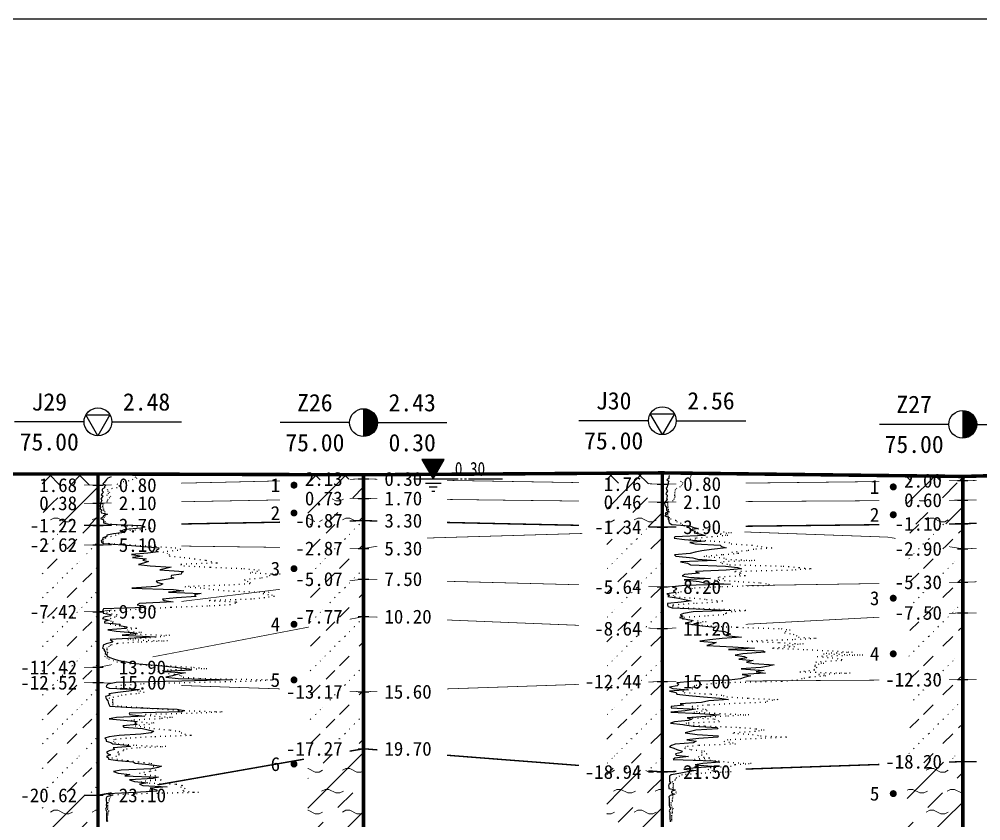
# Model space of a CAD drawing. Extents: x -37 to 3540, y -1485 to 297.
# Drawn here: x 659.1 to 797.5, y -130.3 to -15 of the extents above; entities that cross this region are included whole.
import ezdxf
from ezdxf.enums import TextEntityAlignment as Align

# ---------------------------------------------------------------- set-up
doc = ezdxf.new("R2010")
doc.units = 0
doc.linetypes.add('DOT', pattern=[6.35, 0, -6.35])
doc.layers.get('0').update_dxf_attribs({"linetype": 'CONTINUOUS'})
for name, color, linetype in [('CURVE', 200, 'CONTINUOUS'), ('FRAME', 7, 'CONTINUOUS'), ('HOLE', 41, 'CONTINUOUS'), ('SAMPLE', 1, 'CONTINUOUS'), ('STRATUM', 241, 'CONTINUOUS')]:
    doc.layers.add(name, color=color, linetype=linetype)
doc.layers.add('HATCH', color=7, linetype='CONTINUOUS', lineweight=13)
doc.styles.add('ST', font='')
doc.styles.get('ST').set_extended_font_data('SimSun')
pattern_1 = [(45, (761.2035, -297), (-2.12132, 2.12132), [10, 0]), (135, (761.2035, -297), (-2.12132, -2.12132), [10, 0])]
pattern_2 = [(45, (761.2035, -297), (-4.24264, 4.24264), [10, 0]), (45, (762.2645, -300.182), (-2.12132, 6.36396), [3, -3])]
pattern_3 = [(45, (761.2035, -297), (-4.24264, 4.24264), [10, 0]), (45, (762.2645, -300.182), (-2.12132, 6.36396), [3, -3]), (26.565, (762.2776, -297.2536), (5.999823, 5.999812), [0.567, -12.849]), (0, (761.7106, -297.2536), (0, 6), [0.567, -5.433]), (26.565, (759.6222, -297), (5.999823, 5.999812), [0.567, -12.849]), (0, (760.1293, -296.7464), (0, 6), [0.567, -5.433]), (153.435, (761.7106, -297.2536), (-5.999818, -5e-06), [1.134, -12.2826]), (26.565, (765.2776, -294.2536), (5.999823, 5.999812), [0.567, -12.849]), (0, (764.7106, -294.2536), (0, 6), [0.567, -5.433]), (26.565, (762.6222, -294), (5.999823, 5.999812), [0.567, -12.849]), (0, (763.1293, -293.7464), (0, 6), [0.567, -5.433]), (153.435, (764.7106, -294.2536), (-5.999818, -5e-06), [1.134, -12.2826])]
pattern_4 = [(45, (761.2035, -297), (-7e-07, 6.99998), [1.97196, -7.92754]), (45, (764.0163, -294.171), (-7e-07, 6.99998), [1.99367, -7.90583]), (45, (766.271, -291.918), (-7e-07, 6.99998), [1.8136, -8.08588]), (26.565, (761.2035, -293.5), (7, 7), [0.0965, -15.55598]), (36.8699, (761.9035, -292.8), (7, 7), [0.19775, -34.80225]), (315, (764.7035, -290.024), (6.99998, 1e-06), [0.03305, -9.86644]), (26.565, (764.7035, -297), (7, 7), [0.14475, -15.50773]), (26.565, (765.4035, -296.3), (7, 7), [0.10528, -15.5472]), (90, (765.7535, -295.95), (-7, -5e-07), [0.02877, -6.97123]), (26.565, (766.1035, -295.6), (7, 7), [0.091, -31.21394]), (36.8699, (766.8035, -294.9), (7, 7), [0.1107, -34.8893]), (45, (767.5035, -294.2), (-2e-07, 6.99998), [0.10911, -9.79038]), (315, (768.1176, -293.452), (6.99998, 1e-06), [0.03305, -9.86644]), (36.8699, (762.6035, -292.1), (7, 7), [0.10224, -34.89776]), (53.1301, (763.3035, -291.4), (14, 21), [0.13438, -34.86562]), (53.1301, (764.0035, -290.7), (14, 21), [0.12625, -34.87375])]

# ---------------------------------------------------------------- blocks, each defined once
blk = doc.blocks.new('H_cpt_hole')
for p, q in [((-1.73, 1), (1.73, 1)), ((0, -2), (-1.73, 1)), ((1.73, 1), (0, -2))]:
    blk.add_line(p, q)
blk.add_circle((0, 0), 2)
blk = doc.blocks.new('H_sam_hole')
blk.add_line((0, 2), (0, -2))
at = {"const_width": 2}
blk.add_lwpolyline([(0, -1, 0.414214), (1, 0, 0.414214), (0, 1, 1)], format="xyb", dxfattribs=at)
blk.add_circle((0, 0), 2)
blk = doc.blocks.new('SampleSoilUndisturbed')
at = {"const_width": 0.5}
blk.add_lwpolyline([(-0.25, 0, 1), (0.25, 0, 1)], format="xyb", close=True, dxfattribs=at)
blk = doc.blocks.new('Gwl')
blk.add_lwpolyline([(0, 0, 0, 3.22, 0), (0, 2.79, 3.22, 3.22, 0)], format="xyseb")
blk.add_lwpolyline([(0, 0), (1.61, 2.79), (-1.61, 2.79)], close=True)
for points in [[(-2.63, 0), (3.61, 0)], [(3.93, 0), (4.21, 0)], [(4.53, 0), (4.8, 0)], [(5.09, 0), (9.99, 0)], [(-1.09, -0.61), (1.16, -0.61)], [(-0.54, -1.14), (0.61, -1.14)], [(-0.19, -1.74), (0.26, -1.74)]]:
    blk.add_lwpolyline(points)
at = {"style": 'ST', "width": 0.8}
blk.add_attdef('*GWL', (3.14, 0.45), '', height=2, dxfattribs=at)

msp = doc.modelspace()

# ---------------------------------------------------------------- hatches: boundary and pattern name
at = {"layer": 'HATCH'}
h = msp.add_hatch(dxfattribs=at)
h.set_pattern_fill('STT', color=50, style=0)
h.set_pattern_definition(pattern_1)
h.paths.add_polyline_path([(708.67, -80.5), (700.67, -80.48), (700.67, -81.29), (708.67, -81.1)])
h.paths.add_polyline_path([(699.46, -82.59), (706.16, -82.59), (706.16, -79.66), (699.46, -79.66)], flags=9)
h = msp.add_hatch(dxfattribs=at)
h.set_pattern_fill('FZNT', color=32, style=0)
h.set_pattern_definition(pattern_2)
h.paths.add_polyline_path([(708.67, -81.1), (700.67, -81.29), (700.67, -84.05), (708.67, -83.9)])
h.paths.add_polyline_path([(699.46, -85.39), (706.16, -85.39), (706.16, -82.46), (699.46, -82.46)], flags=9)
h.paths.add_polyline_path([(699.46, -82.59), (706.16, -82.59), (706.16, -79.66), (699.46, -79.66)], flags=9)
h = msp.add_hatch(dxfattribs=at)
h.set_pattern_fill('STT', color=50, style=0)
h.set_pattern_definition(pattern_1)
h.paths.add_polyline_path([(794.88, -80.75), (786.88, -80.65), (786.88, -81.44), (794.88, -81.35)])
h.paths.add_polyline_path([(785.67, -82.83), (792.37, -82.83), (792.37, -79.9), (785.67, -79.9)], flags=9)
h = msp.add_hatch(dxfattribs=at)
h.set_pattern_fill('FZNT', color=32, style=0)
h.set_pattern_definition(pattern_2)
h.paths.add_polyline_path([(794.88, -81.35), (786.88, -81.44), (786.88, -84.2), (794.88, -84.15)])
h.paths.add_polyline_path([(785.67, -85.63), (792.37, -85.63), (792.37, -82.7), (785.67, -82.7)], flags=9)
h.paths.add_polyline_path([(785.67, -82.83), (792.37, -82.83), (792.37, -79.9), (785.67, -79.9)], flags=9)
h = msp.add_hatch(dxfattribs=at)
h.set_pattern_fill('STT', color=50, style=0)
h.set_pattern_definition(pattern_1)
h.paths.add_polyline_path([(670.46, -80.39), (662.46, -80.39), (662.46, -81.99), (670.46, -81.99)])
h.paths.add_polyline_path([(661.25, -83.48), (667.95, -83.48), (667.95, -80.55), (661.25, -80.55)], flags=9)
h = msp.add_hatch(dxfattribs=at)
h.set_pattern_fill('FZNT', color=32, style=0)
h.set_pattern_definition(pattern_2)
h.paths.add_polyline_path([(670.46, -81.99), (662.46, -81.99), (662.46, -84.59), (670.46, -84.59)])
h.paths.add_polyline_path([(661.25, -86.08), (667.95, -86.08), (667.95, -83.15), (661.25, -83.15)], flags=9)
h.paths.add_polyline_path([(661.25, -83.48), (667.95, -83.48), (667.95, -80.55), (661.25, -80.55)], flags=9)
h = msp.add_hatch(dxfattribs=at)
h.set_pattern_fill('STT', color=50, style=0)
h.set_pattern_definition(pattern_1)
h.paths.add_polyline_path([(751.66, -80.23), (743.66, -80.28), (743.66, -81.7), (751.66, -81.83)])
h.paths.add_polyline_path([(742.45, -83.32), (749.15, -83.32), (749.15, -80.39), (742.45, -80.39)], flags=9)
h = msp.add_hatch(dxfattribs=at)
h.set_pattern_fill('FZNT', color=32, style=0)
h.set_pattern_definition(pattern_2)
h.paths.add_polyline_path([(751.66, -81.83), (743.66, -81.7), (743.66, -84.33), (751.66, -84.43)])
h.paths.add_polyline_path([(742.45, -85.92), (749.15, -85.92), (749.15, -82.99), (742.45, -82.99)], flags=9)
h.paths.add_polyline_path([(742.45, -83.32), (749.15, -83.32), (749.15, -80.39), (742.45, -80.39)], flags=9)
h = msp.add_hatch(dxfattribs=at)
h.set_pattern_fill('YNFNT', color=251, style=0)
h.set_pattern_definition(pattern_3)
h.paths.add_polyline_path([(708.67, -83.9), (700.67, -84.05), (700.67, -87.25), (708.67, -87.1)])
h.paths.add_polyline_path([(698.03, -88.59), (706.16, -88.59), (706.16, -85.66), (698.03, -85.66)], flags=9)
h.paths.add_polyline_path([(699.46, -85.39), (706.16, -85.39), (706.16, -82.46), (699.46, -82.46)], flags=9)
h = msp.add_hatch(dxfattribs=at)
h.set_pattern_fill('YNFNT', color=251, style=0)
h.set_pattern_definition(pattern_3)
h.paths.add_polyline_path([(751.66, -84.43), (743.66, -84.33), (743.66, -87.86), (751.66, -88.03)])
h.paths.add_polyline_path([(741.02, -89.52), (749.15, -89.52), (749.15, -86.59), (741.02, -86.59)], flags=9)
h.paths.add_polyline_path([(742.45, -85.92), (749.15, -85.92), (749.15, -82.99), (742.45, -82.99)], flags=9)
h = msp.add_hatch(dxfattribs=at)
h.set_pattern_fill('YNFNT', color=251, style=0)
h.set_pattern_definition(pattern_3)
h.paths.add_polyline_path([(794.88, -84.15), (786.88, -84.2), (786.88, -87.64), (794.88, -87.55)])
h.paths.add_polyline_path([(784.24, -89.03), (792.37, -89.03), (792.37, -86.1), (784.24, -86.1)], flags=9)
h.paths.add_polyline_path([(785.67, -85.63), (792.37, -85.63), (792.37, -82.7), (785.67, -82.7)], flags=9)
h = msp.add_hatch(dxfattribs=at)
h.set_pattern_fill('YNFNT', color=251, style=0)
h.set_pattern_definition(pattern_3)
h.paths.add_polyline_path([(670.46, -84.59), (662.46, -84.59), (662.46, -87.79), (670.46, -87.79)])
h.paths.add_polyline_path([(659.82, -89.28), (667.94, -89.28), (667.94, -86.36), (659.82, -86.36)], flags=9)
h.paths.add_polyline_path([(661.25, -86.08), (667.95, -86.08), (667.95, -83.15), (661.25, -83.15)], flags=9)
h = msp.add_hatch(dxfattribs=at)
h.set_pattern_fill('SZFT', color=52, style=0)
h.set_pattern_definition(pattern_4)
h.paths.add_polyline_path([(708.67, -87.1), (700.67, -87.25), (700.67, -91), (708.67, -91.1)])
h.paths.add_polyline_path([(698.03, -92.59), (706.16, -92.59), (706.16, -89.66), (698.03, -89.66)], flags=9)
h.paths.add_polyline_path([(698.03, -88.59), (706.16, -88.59), (706.16, -85.66), (698.03, -85.66)], flags=9)
h = msp.add_hatch(dxfattribs=at)
h.set_pattern_fill('SZFT', color=52, style=0)
h.set_pattern_definition(pattern_4)
h.paths.add_polyline_path([(670.46, -87.79), (662.46, -87.79), (662.46, -90.59), (670.46, -90.59)])
h.paths.add_polyline_path([(659.82, -92.08), (667.95, -92.08), (667.95, -89.15), (659.82, -89.15)], flags=9)
h.paths.add_polyline_path([(659.82, -89.28), (667.94, -89.28), (667.94, -86.36), (659.82, -86.36)], flags=9)
h = msp.add_hatch(dxfattribs=at)
h.set_pattern_fill('SZFT', color=52, style=0)
h.set_pattern_definition(pattern_4)
h.paths.add_polyline_path([(751.66, -88.03), (743.66, -87.86), (743.66, -96.42), (751.66, -96.63)])
h.paths.add_polyline_path([(741.02, -98.12), (749.15, -98.12), (749.15, -95.19), (741.02, -95.19)], flags=9)
h.paths.add_polyline_path([(741.02, -89.52), (749.15, -89.52), (749.15, -86.59), (741.02, -86.59)], flags=9)
h = msp.add_hatch(dxfattribs=at)
h.set_pattern_fill('SZFT', color=52, style=0)
h.set_pattern_definition(pattern_4)
h.paths.add_polyline_path([(794.88, -87.55), (786.88, -87.64), (786.88, -89.9), (794.88, -91.15)])
h.paths.add_polyline_path([(784.24, -92.63), (792.37, -92.63), (792.37, -89.7), (784.24, -89.7)], flags=9)
h.paths.add_polyline_path([(784.24, -89.03), (792.37, -89.03), (792.37, -86.1), (784.24, -86.1)], flags=9)
h = msp.add_hatch(dxfattribs=at)
h.set_pattern_fill('SZFT', color=52, style=0)
h.set_pattern_definition(pattern_4)
h.paths.add_polyline_path([(670.46, -90.59), (662.46, -90.59), (662.46, -100.19), (670.46, -100.19)])
h.paths.add_polyline_path([(659.82, -101.68), (667.94, -101.68), (667.94, -98.78), (659.82, -98.78)], flags=9)
h.paths.add_polyline_path([(659.82, -92.08), (667.95, -92.08), (667.95, -89.15), (659.82, -89.15)], flags=9)
h = msp.add_hatch(dxfattribs=at)
h.set_pattern_fill('SZFT', color=52, style=0)
h.set_pattern_definition(pattern_4)
h.paths.add_polyline_path([(708.67, -91.1), (700.67, -91), (700.67, -96.48), (708.67, -95.5)])
h.paths.add_polyline_path([(698.03, -96.99), (706.16, -96.99), (706.16, -94.06), (698.03, -94.06)], flags=9)
h.paths.add_polyline_path([(698.03, -92.59), (706.16, -92.59), (706.16, -89.66), (698.03, -89.66)], flags=9)
h = msp.add_hatch(dxfattribs=at)
h.set_pattern_fill('SZFT', color=52, style=0)
h.set_pattern_definition(pattern_4)
h.paths.add_polyline_path([(794.88, -91.15), (786.88, -89.9), (786.88, -96.07), (794.88, -95.95)])
h.paths.add_polyline_path([(784.24, -97.43), (792.37, -97.43), (792.37, -94.5), (784.24, -94.5)], flags=9)
h.paths.add_polyline_path([(784.24, -92.63), (792.37, -92.63), (792.37, -89.7), (784.24, -89.7)], flags=9)
h = msp.add_hatch(dxfattribs=at)
h.set_pattern_fill('SZFT', color=52, style=0)
h.set_pattern_definition(pattern_4)
h.paths.add_polyline_path([(708.67, -95.5), (700.67, -96.48), (700.67, -102.43), (708.67, -100.9)])
h.paths.add_polyline_path([(698.04, -102.39), (706.15, -102.39), (706.15, -99.49), (698.04, -99.49)], flags=9)
h.paths.add_polyline_path([(698.03, -96.99), (706.16, -96.99), (706.16, -94.06), (698.03, -94.06)], flags=9)
h = msp.add_hatch(dxfattribs=at)
h.set_pattern_fill('SZFT', color=52, style=0)
h.set_pattern_definition(pattern_4)
h.paths.add_polyline_path([(751.66, -96.63), (743.66, -96.42), (743.66, -102.31), (751.66, -102.63)])
h.paths.add_polyline_path([(741.02, -104.12), (749.15, -104.12), (749.15, -101.19), (741.02, -101.19)], flags=9)
h.paths.add_polyline_path([(741.02, -98.12), (749.15, -98.12), (749.15, -95.19), (741.02, -95.19)], flags=9)
h = msp.add_hatch(dxfattribs=at)
h.set_pattern_fill('SZFT', color=52, style=0)
h.set_pattern_definition(pattern_4)
h.paths.add_polyline_path([(794.88, -95.95), (786.88, -96.07), (786.88, -100.77), (794.88, -100.35)])
h.paths.add_polyline_path([(784.24, -101.83), (792.37, -101.83), (792.37, -98.9), (784.24, -98.9)], flags=9)
h.paths.add_polyline_path([(784.24, -97.43), (792.37, -97.43), (792.37, -94.5), (784.24, -94.5)], flags=9)
h = msp.add_hatch(dxfattribs=at)
h.set_pattern_fill('SZFT', color=52, style=0)
h.set_pattern_definition(pattern_4)
h.paths.add_polyline_path([(670.46, -100.19), (662.46, -100.19), (662.46, -108.19), (670.46, -108.19)])
h.paths.add_polyline_path([(658.39, -109.68), (667.94, -109.68), (667.94, -106.76), (658.39, -106.76)], flags=9)
h.paths.add_polyline_path([(659.82, -101.68), (667.94, -101.68), (667.94, -98.78), (659.82, -98.78)], flags=9)
h = msp.add_hatch(dxfattribs=at)
h.set_pattern_fill('SZFT', color=52, style=0)
h.set_pattern_definition(pattern_4)
h.paths.add_polyline_path([(708.67, -100.9), (700.67, -102.43), (700.67, -111.43), (708.67, -111.7)])
h.paths.add_polyline_path([(696.6, -113.19), (706.16, -113.19), (706.16, -110.26), (696.6, -110.26)], flags=9)
h.paths.add_polyline_path([(698.04, -102.39), (706.15, -102.39), (706.15, -99.49), (698.04, -99.49)], flags=9)
h = msp.add_hatch(dxfattribs=at)
h.set_pattern_fill('SZFT', color=52, style=0)
h.set_pattern_definition(pattern_4)
h.paths.add_polyline_path([(794.88, -100.35), (786.88, -100.77), (786.88, -110), (794.88, -109.95)])
h.paths.add_polyline_path([(782.81, -111.43), (792.37, -111.43), (792.37, -108.5), (782.81, -108.5)], flags=9)
h.paths.add_polyline_path([(784.24, -101.83), (792.37, -101.83), (792.37, -98.9), (784.24, -98.9)], flags=9)
h = msp.add_hatch(dxfattribs=at)
h.set_pattern_fill('SZFT', color=52, style=0)
h.set_pattern_definition(pattern_4)
h.paths.add_polyline_path([(751.66, -102.63), (743.66, -102.31), (743.66, -110.51), (751.66, -110.23)])
h.paths.add_polyline_path([(739.6, -111.72), (749.15, -111.72), (749.15, -108.8), (739.6, -108.8)], flags=9)
h.paths.add_polyline_path([(741.02, -104.12), (749.15, -104.12), (749.15, -101.19), (741.02, -101.19)], flags=9)
h = msp.add_hatch(dxfattribs=at)
h.set_pattern_fill('SZFT', color=52, style=0)
h.set_pattern_definition(pattern_4)
h.paths.add_polyline_path([(670.46, -108.19), (662.46, -108.19), (662.46, -110.39), (670.46, -110.39)])
h.paths.add_polyline_path([(658.39, -111.88), (667.94, -111.88), (667.94, -108.96), (658.39, -108.96)], flags=9)
h.paths.add_polyline_path([(658.39, -109.68), (667.94, -109.68), (667.94, -106.76), (658.39, -106.76)], flags=9)
h = msp.add_hatch(dxfattribs=at)
h.set_pattern_fill('SZFT', color=52, style=0)
h.set_pattern_definition(pattern_4)
h.paths.add_polyline_path([(670.46, -110.39), (662.46, -110.39), (662.46, -126.59), (670.46, -126.59)])
h.paths.add_polyline_path([(658.39, -128.08), (667.95, -128.08), (667.95, -125.15), (658.39, -125.15)], flags=9)
h.paths.add_polyline_path([(658.39, -111.88), (667.94, -111.88), (667.94, -108.96), (658.39, -108.96)], flags=9)
h = msp.add_hatch(dxfattribs=at)
h.set_pattern_fill('SZFT', color=52, style=0)
h.set_pattern_definition(pattern_4)
h.paths.add_polyline_path([(751.66, -110.23), (743.66, -110.51), (743.66, -122.61), (751.66, -123.23)])
h.paths.add_polyline_path([(739.59, -124.72), (749.15, -124.72), (749.15, -121.79), (739.59, -121.79)], flags=9)
h.paths.add_polyline_path([(739.6, -111.72), (749.15, -111.72), (749.15, -108.8), (739.6, -108.8)], flags=9)
h = msp.add_hatch(dxfattribs=at)
h.set_pattern_fill('SZFT', color=52, style=0)
h.set_pattern_definition(pattern_4)
h.paths.add_polyline_path([(794.88, -109.95), (786.88, -110), (786.88, -122.02), (794.88, -121.75)])
h.paths.add_polyline_path([(782.81, -123.23), (792.37, -123.23), (792.37, -120.3), (782.81, -120.3)], flags=9)
h.paths.add_polyline_path([(782.81, -111.43), (792.37, -111.43), (792.37, -108.5), (782.81, -108.5)], flags=9)
h = msp.add_hatch(dxfattribs=at)
h.set_pattern_fill('SZFT', color=52, style=0)
h.set_pattern_definition(pattern_4)
h.paths.add_polyline_path([(708.67, -111.7), (700.67, -111.43), (700.67, -121.3), (708.67, -119.9)])
h.paths.add_polyline_path([(696.6, -121.39), (706.16, -121.39), (706.16, -118.47), (696.6, -118.47)], flags=9)
h.paths.add_polyline_path([(696.6, -113.19), (706.16, -113.19), (706.16, -110.26), (696.6, -110.26)], flags=9)
h = msp.add_hatch(dxfattribs=at)
h.set_pattern_fill('YNFNT', color=251, style=0)
h.set_pattern_definition(pattern_3)
h.paths.add_polyline_path([(708.67, -119.9), (700.67, -121.3), (700.67, -144.37), (708.67, -144.1)])
h.paths.add_polyline_path([(696.6, -145.59), (706.16, -145.59), (706.16, -142.66), (696.6, -142.66)], flags=9)
h.paths.add_polyline_path([(696.6, -121.39), (706.16, -121.39), (706.16, -118.47), (696.6, -118.47)], flags=9)
h = msp.add_hatch(dxfattribs=at)
h.set_pattern_fill('YNFNT', color=251, style=0)
h.set_pattern_definition(pattern_3)
h.paths.add_polyline_path([(794.88, -121.75), (786.88, -122.02), (786.88, -144.43), (794.88, -143.75)])
h.paths.add_polyline_path([(782.81, -145.23), (792.37, -145.23), (792.37, -142.3), (782.81, -142.3)], flags=9)
h.paths.add_polyline_path([(782.81, -123.23), (792.37, -123.23), (792.37, -120.3), (782.81, -120.3)], flags=9)
h = msp.add_hatch(dxfattribs=at)
h.set_pattern_fill('YNFNT', color=251, style=0)
h.set_pattern_definition(pattern_3)
h.paths.add_polyline_path([(751.66, -123.23), (743.66, -122.61), (743.66, -146.81), (751.66, -147.43)])
h.paths.add_polyline_path([(739.59, -148.92), (749.15, -148.92), (749.15, -145.99), (739.59, -145.99)], flags=9)
h.paths.add_polyline_path([(739.59, -124.72), (749.15, -124.72), (749.15, -121.79), (739.59, -121.79)], flags=9)
h = msp.add_hatch(dxfattribs=at)
h.set_pattern_fill('YNFNT', color=251, style=0)
h.set_pattern_definition(pattern_3)
h.paths.add_polyline_path([(670.46, -126.59), (662.46, -126.59), (662.46, -145.39), (670.46, -145.39)])
h.paths.add_polyline_path([(658.39, -146.88), (667.95, -146.88), (667.95, -143.95), (658.39, -143.95)], flags=9)
h.paths.add_polyline_path([(658.39, -128.08), (667.95, -128.08), (667.95, -125.15), (658.39, -125.15)], flags=9)

# ---------------------------------------------------------------- linework, layer by layer
at = {"layer": 'CURVE', "color": 30, "linetype": 'Continuous'}
for points in [[(672.36, -80.79), (671.9, -80.99), (671.68, -81.19), (671.53, -81.39), (671.38, -81.59), (671.18, -81.79), (671.61, -81.99), (671.43, -82.19), (671.39, -82.39), (671.08, -82.59), (671.08, -82.79), (671.24, -82.99), (671.07, -83.19), (670.91, -83.39), (671.2, -83.59), (671.01, -83.79), (670.86, -83.99), (671.01, -84.19), (670.95, -84.39), (670.82, -84.59), (670.82, -84.79), (670.8, -84.99), (670.84, -85.19), (670.78, -85.39), (671.07, -85.59), (670.87, -85.79), (670.96, -85.99), (671.85, -86.19), (671.27, -86.39), (671.15, -86.59), (670.83, -86.79), (671.27, -86.99), (671.25, -87.19), (671.24, -87.39), (672.09, -87.59), (676.64, -87.79), (677.19, -87.99), (676.61, -88.19), (674.36, -88.39), (673.73, -88.59), (674.35, -88.79), (672.69, -88.99), (671.75, -89.19), (671.76, -89.39), (671.15, -89.59), (671.11, -89.79), (670.94, -89.99), (670.96, -90.19), (671.26, -90.39), (674.05, -90.59), (676.53, -90.79), (679.21, -90.99), (679.17, -91.19), (678.77, -91.39), (679.11, -91.59), (677.63, -91.79), (675.31, -91.99), (676.85, -92.19), (675.43, -92.39), (677.42, -92.59), (676.91, -92.79), (677.76, -92.99), (677.01, -93.19), (676.29, -93.39), (677.97, -93.59), (681, -93.79), (680.25, -93.99), (679.36, -94.19), (682.77, -94.39), (682.5, -94.59), (682.42, -94.79), (681.06, -94.99), (680.94, -95.19), (681.36, -95.39), (680.01, -95.59), (678.82, -95.79), (679.09, -95.99), (679.82, -96.19), (679.46, -96.39), (678.8, -96.59), (675.33, -96.79), (681.31, -96.99), (682.8, -97.19), (680.61, -97.39), (685.32, -97.59), (684.35, -97.79), (684.59, -97.99), (681.75, -98.19), (679.74, -98.39), (679.99, -98.59), (681.27, -98.79), (676.46, -98.99), (676.1, -99.19), (677.15, -99.39), (677.31, -99.59), (671.26, -99.79), (671.19, -99.99), (671.22, -100.19), (671.2, -100.39), (672.28, -100.59), (672.32, -100.79), (671.29, -100.99), (671.13, -101.19), (672.07, -101.39), (671.42, -101.59), (671.42, -101.79), (673.66, -101.99), (673.53, -102.19), (674.67, -102.39), (674.47, -102.59), (671.88, -102.79), (673.1, -102.99), (675.37, -103.19), (676.09, -103.39), (673.94, -103.59), (678.83, -103.79), (675.69, -103.99), (672.22, -104.19), (672.47, -104.39), (672.6, -104.59), (671.65, -104.79), (671.23, -104.99), (671.2, -105.19), (671.14, -105.39), (671.36, -105.59), (671.36, -105.79), (671.54, -105.99), (671.52, -106.19), (671.74, -106.39), (671.79, -106.59), (672.17, -106.79), (672.69, -106.99), (673.47, -107.19), (674.59, -107.39), (675.3, -107.59), (677.45, -107.79), (679.74, -107.99), (681.57, -108.19), (683.53, -108.39), (683.88, -108.59), (680.06, -108.79), (683.07, -108.99), (682.01, -109.19), (681.21, -109.39), (680.21, -109.59), (681.99, -109.79), (689.87, -109.99), (682.52, -110.19), (673.07, -110.39), (671.87, -110.59), (671.68, -110.79), (671.65, -110.99), (672.06, -111.19), (676.43, -111.39), (675.29, -111.59), (673.34, -111.79), (672.01, -111.99), (672.2, -112.19), (671.56, -112.39), (671.59, -112.59), (671.7, -112.79), (671.89, -112.99), (671.91, -113.19), (671.96, -113.39), (672.06, -113.59), (672.19, -113.79), (675.3, -113.99), (681.87, -114.19), (682.8, -114.39), (682.55, -114.59), (674.97, -114.79), (674.98, -114.99), (677.21, -115.19), (673.15, -115.39), (672.08, -115.59), (674.2, -115.79), (676.09, -115.99), (675.76, -116.19), (676.11, -116.39), (674.05, -116.59), (674.2, -116.79), (676.87, -116.99), (677.67, -117.19), (678.5, -117.39), (678.13, -117.59), (676.63, -117.79), (673.52, -117.99), (672.06, -118.19), (671.45, -118.39), (671.66, -118.59), (671.63, -118.79), (672.33, -118.99), (672.61, -119.19), (674.66, -119.39), (675.15, -119.59), (672.66, -119.79), (672.87, -119.99), (672.09, -120.19), (671.69, -120.39), (671.84, -120.59), (672.26, -120.79), (671.7, -120.99), (671.99, -121.19), (671.99, -121.39), (673.34, -121.59), (675.52, -121.79), (675.82, -121.99), (678.27, -122.19), (679.61, -122.39), (679.14, -122.59), (678.18, -122.79), (673.8, -122.99), (672.69, -123.19), (673.37, -123.39), (675.04, -123.59), (674.33, -123.79), (679.18, -123.99), (678.39, -124.19), (674.99, -124.39), (675.73, -124.59), (677.63, -124.79), (676.45, -124.99), (676.94, -125.19), (680.42, -125.39), (677.98, -125.59), (678.95, -125.79), (678.94, -125.99), (675.8, -126.19), (671.88, -126.39), (672.5, -126.59), (671.74, -126.79), (671.63, -126.99), (671.65, -127.19), (671.64, -127.39), (671.67, -127.59), (671.7, -127.79), (671.66, -127.99), (671.67, -128.19), (671.65, -128.39), (671.57, -128.59), (671.64, -128.79), (671.72, -128.99), (671.68, -129.19), (671.7, -129.39), (671.67, -129.59), (671.7, -129.79), (671.71, -129.99), (671.71, -130.19), (671.76, -130.39)], [(752.62, -80.63), (752.6, -80.83), (752.61, -81.03), (752.32, -81.23), (752.58, -81.43), (752.48, -81.63), (752.5, -81.83), (752.38, -82.03), (752.33, -82.23), (752.23, -82.43), (752.28, -82.63), (752.38, -82.83), (752.26, -83.03), (752.16, -83.23), (752.34, -83.43), (752.35, -83.63), (752.24, -83.83), (752.35, -84.03), (752.23, -84.23), (752.04, -84.43), (751.96, -84.63), (752.04, -84.83), (752.1, -85.03), (752.24, -85.23), (752.28, -85.43), (752.27, -85.63), (752.63, -85.83), (752.05, -86.03), (752.3, -86.23), (752.04, -86.43), (752.64, -86.63), (752.47, -86.83), (752.61, -87.03), (752.58, -87.23), (752.62, -87.43), (753.04, -87.63), (755.61, -87.83), (756.04, -88.03), (756.86, -88.23), (755.69, -88.43), (756.37, -88.63), (756.25, -88.83), (757.19, -89.03), (757.8, -89.23), (753.45, -89.43), (753.37, -89.63), (754.86, -89.83), (757.77, -90.03), (755.59, -90.23), (756.38, -90.43), (759.97, -90.63), (760.19, -90.83), (760.82, -91.03), (758.72, -91.23), (757.35, -91.43), (756.4, -91.63), (755.66, -91.83), (753.41, -92.03), (753.62, -92.23), (756.06, -92.43), (756.71, -92.63), (759.39, -92.83), (754.27, -93.03), (755.27, -93.23), (755.72, -93.43), (760.75, -93.63), (762.45, -93.83), (763.05, -94.03), (760.85, -94.23), (756.43, -94.43), (756.96, -94.63), (754.85, -94.83), (754.52, -95.03), (755.45, -95.23), (758.6, -95.43), (754.82, -95.63), (756.96, -95.83), (757.73, -96.03), (761.45, -96.23), (754.91, -96.43), (753.07, -96.63), (753.7, -96.83), (753.53, -97.03), (753.21, -97.23), (753.6, -97.43), (752.29, -97.63), (752.7, -97.83), (752.45, -98.03), (754, -98.23), (754.85, -98.43), (755.81, -98.63), (754.35, -98.83), (752.41, -99.03), (752.39, -99.23), (752.52, -99.43), (753.06, -99.63), (757.66, -99.83), (761.58, -100.03), (756.07, -100.23), (754.69, -100.43), (754.22, -100.63), (754.59, -100.83), (754.14, -101.03), (754.85, -101.23), (755.87, -101.43), (755.87, -101.63), (754.95, -101.83), (756.06, -102.03), (757.4, -102.23), (759.3, -102.43), (759.01, -102.63), (758.99, -102.83), (760.65, -103.03), (761.08, -103.23), (761.48, -103.43), (760.78, -103.63), (763.06, -103.83), (760.28, -104.03), (758.5, -104.23), (757.03, -104.43), (759.42, -104.63), (758.97, -104.83), (758.07, -105.03), (761.78, -105.23), (764.94, -105.43), (761.16, -105.63), (766.17, -105.83), (766.44, -106.03), (763.26, -106.23), (762.13, -106.43), (763.42, -106.63), (763.82, -106.83), (762.66, -107.03), (764.71, -107.23), (763.76, -107.43), (764.8, -107.63), (767.75, -107.83), (766.93, -108.03), (765.82, -108.23), (763.01, -108.43), (766.33, -108.63), (765.16, -108.83), (766.48, -109.03), (763.13, -109.23), (764.4, -109.43), (763.43, -109.63), (762.91, -109.83), (761.27, -110.03), (755.73, -110.23), (753.75, -110.43), (754.02, -110.63), (753.77, -110.83), (752.67, -111.03), (753.19, -111.23), (755.41, -111.43), (752.71, -111.63), (753.64, -111.83), (753.72, -112.03), (755.49, -112.23), (757.58, -112.43), (759.91, -112.63), (761.17, -112.83), (758.37, -113.03), (757.29, -113.23), (754.21, -113.43), (754.68, -113.63), (752.92, -113.83), (752.91, -114.03), (756.43, -114.23), (754.95, -114.43), (752.9, -114.63), (757.04, -114.83), (759.84, -115.03), (758.6, -115.23), (755.23, -115.43), (755.92, -115.63), (755.44, -115.83), (753.39, -116.03), (752.84, -116.23), (754.62, -116.43), (756.07, -116.63), (759.53, -116.83), (759.64, -117.03), (756.46, -117.23), (755.71, -117.43), (754.96, -117.63), (756.68, -117.83), (759.67, -118.03), (759.65, -118.23), (756.89, -118.43), (755.17, -118.63), (756.52, -118.83), (756.1, -119.03), (753.52, -119.23), (752.96, -119.43), (752.67, -119.63), (753.32, -119.83), (753.74, -120.03), (754.51, -120.23), (754.42, -120.43), (753.56, -120.63), (753.67, -120.83), (755.42, -121.03), (753.46, -121.23), (753.23, -121.43), (758.96, -121.63), (759.92, -121.83), (757.49, -122.03), (756.38, -122.23), (759.45, -122.43), (756.52, -122.63), (754.74, -122.83), (756.53, -123.03), (755.29, -123.23), (754.33, -123.43), (752.92, -123.63), (752.68, -123.83), (752.7, -124.03), (752.7, -124.23), (752.71, -124.43), (752.67, -124.63), (752.87, -124.83), (752.61, -125.03), (752.54, -125.23), (752.61, -125.43), (752.61, -125.63), (753.5, -125.83), (752.97, -126.03), (752.98, -126.23), (753.32, -126.43), (752.8, -126.63), (752.61, -126.83), (752.66, -127.03), (752.64, -127.23), (752.65, -127.43), (752.65, -127.63), (752.65, -127.83), (752.66, -128.03), (752.69, -128.23), (752.9, -128.43), (752.75, -128.63), (752.66, -128.83), (752.72, -129.03), (752.73, -129.23), (752.72, -129.43), (752.75, -129.63), (752.75, -129.83), (752.74, -130.03), (752.77, -130.23), (752.77, -130.43)]]:
    msp.add_lwpolyline(points, dxfattribs=at)
at = {"layer": 'CURVE', "color": 100, "linetype": 'DOT', "ltscale": 0.1}
for points in [[(675.78, -80.79), (676.04, -80.99), (675.49, -81.19), (674.91, -81.39), (673.79, -81.59), (673.17, -81.79), (673.48, -81.99), (673.55, -82.19), (673.22, -82.39), (671.81, -82.59), (671.84, -82.79), (672.11, -82.99), (671.99, -83.19), (671.69, -83.39), (672.25, -83.59), (672.18, -83.79), (671.88, -83.99), (671.84, -84.19), (671.77, -84.39), (671.31, -84.59), (671.17, -84.79), (671.14, -84.99), (671.14, -85.19), (671.27, -85.39), (671.28, -85.59), (671.44, -85.79), (671.39, -85.99), (671.45, -86.19), (671.51, -86.39), (671.39, -86.59), (671.15, -86.79), (671.21, -86.99), (671.47, -87.19), (671.56, -87.39), (672.34, -87.59), (673.86, -87.79), (677.18, -87.99), (678.08, -88.19), (677.34, -88.39), (674.03, -88.59), (673.46, -88.79), (673.49, -88.99), (673.05, -89.19), (672.38, -89.39), (671.56, -89.59), (671.25, -89.79), (671.17, -89.99), (671.17, -90.19), (672.08, -90.39), (675.07, -90.59), (678.76, -90.79), (681.58, -90.99), (682.33, -91.19), (681.97, -91.39), (679.82, -91.59), (680.41, -91.79), (680.7, -91.99), (680.76, -92.19), (682.86, -92.39), (684.37, -92.59), (686, -92.79), (686.71, -92.99), (687.65, -93.19), (682.36, -93.39), (682.82, -93.59), (686.67, -93.79), (691.43, -93.99), (693.63, -94.19), (693.43, -94.39), (692.35, -94.59), (696.67, -94.79), (695.19, -94.99), (694.83, -95.19), (693.81, -95.39), (691.56, -95.59), (691.93, -95.79), (692.37, -95.99), (692.31, -96.19), (688.72, -96.39), (682.98, -96.59), (685.68, -96.79), (687.04, -96.99), (689.25, -97.19), (695.06, -97.39), (694.17, -97.59), (695.43, -97.79), (695.84, -97.99), (694.45, -98.19), (692.53, -98.39), (686.47, -98.59), (690.44, -98.79), (690.25, -98.99), (689.49, -99.19), (686.22, -99.39), (680.96, -99.59), (677.42, -99.79), (673.65, -99.99), (671.78, -100.19), (671.69, -100.39), (673.17, -100.59), (673.11, -100.79), (672.9, -100.99), (672.31, -101.19), (671.53, -101.39), (672.59, -101.59), (672.61, -101.79), (672.23, -101.99), (673.5, -102.19), (674.41, -102.39), (676.05, -102.59), (674.67, -102.79), (674.86, -102.99), (676.72, -103.19), (675.1, -103.39), (680.76, -103.59), (679.5, -103.79), (677.4, -103.99), (674.76, -104.19), (680.46, -104.39), (676.32, -104.59), (673.21, -104.79), (672.26, -104.99), (672.08, -105.19), (671.76, -105.39), (671.74, -105.59), (671.76, -105.79), (671.84, -105.99), (671.8, -106.19), (671.76, -106.39), (671.43, -106.59), (671.73, -106.79), (671.96, -106.99), (672.63, -107.19), (673.19, -107.39), (674.32, -107.59), (676.64, -107.79), (680.9, -107.99), (684.22, -108.19), (686.15, -108.39), (680.58, -108.59), (679.07, -108.79), (679.9, -108.99), (681.48, -109.19), (682.47, -109.39), (682.72, -109.59), (685.17, -109.79), (696.1, -109.99), (693.25, -110.19), (684.45, -110.39), (676.69, -110.59), (673.83, -110.79), (673.05, -110.99), (673.79, -111.19), (675.45, -111.39), (676.5, -111.59), (677.13, -111.79), (676, -111.99), (673.89, -112.19), (673.41, -112.39), (672.05, -112.59), (672.57, -112.79), (672.57, -112.99), (672.56, -113.19), (672.6, -113.39), (672.57, -113.59), (673.78, -113.79), (676.83, -113.99), (679.76, -114.19), (682.11, -114.39), (688.32, -114.59), (684.75, -114.79), (677.24, -114.99), (678.58, -115.19), (681.19, -115.39), (679.42, -115.59), (675.25, -115.79), (675.98, -115.99), (678.49, -116.19), (677.89, -116.39), (675.82, -116.59), (677.09, -116.79), (678.48, -116.99), (680.85, -117.19), (682.17, -117.39), (682.44, -117.59), (682.98, -117.79), (683.91, -117.99), (678.15, -118.19), (674.55, -118.39), (672.78, -118.59), (672.72, -118.79), (672.84, -118.99), (673.35, -119.19), (675.98, -119.39), (680.23, -119.59), (676.11, -119.79), (674.15, -119.99), (674.12, -120.19), (673.28, -120.39), (673.46, -120.59), (673.52, -120.79), (673.12, -120.99), (672.46, -121.19), (673.18, -121.39), (674.76, -121.59), (676.31, -121.79), (678.13, -121.99), (678.09, -122.19), (678.4, -122.39), (679.13, -122.59), (677.91, -122.79), (678.81, -122.99), (677.87, -123.19), (676.45, -123.39), (677.26, -123.59), (678.75, -123.79), (677.82, -123.99), (677.96, -124.19), (679.54, -124.39), (676.71, -124.59), (677.1, -124.79), (681.72, -124.99), (682.62, -125.19), (682.35, -125.39), (683.02, -125.59), (682.68, -125.79), (682.77, -125.99), (684.92, -126.19), (675.61, -126.39), (672.39, -126.59), (672.27, -126.79), (672.11, -126.99), (672.08, -127.19), (672.1, -127.39), (671.88, -127.59), (671.85, -127.79), (671.85, -127.99), (671.86, -128.19), (671.85, -128.39), (671.81, -128.59), (672, -128.79), (671.98, -128.99), (671.88, -129.19), (671.86, -129.39), (671.76, -129.59), (671.77, -129.79), (671.78, -129.99), (671.81, -130.19), (671.82, -130.39)], [(755.81, -80.63), (755.74, -80.83), (755.06, -81.03), (754.99, -81.23), (754.28, -81.43), (754.56, -81.63), (754.54, -81.83), (754.42, -82.03), (754.24, -82.23), (753.69, -82.43), (753.56, -82.63), (753.49, -82.83), (753.44, -83.03), (753.42, -83.23), (753.39, -83.43), (753.47, -83.63), (753.39, -83.83), (753.31, -84.03), (753.2, -84.23), (752.41, -84.43), (752.38, -84.63), (752.38, -84.83), (752.42, -85.03), (752.44, -85.23), (752.48, -85.43), (752.56, -85.63), (752.41, -85.83), (752.39, -86.03), (752.38, -86.23), (752.44, -86.43), (752.61, -86.63), (752.81, -86.83), (753.6, -87.03), (753.68, -87.23), (754.28, -87.43), (754.47, -87.63), (754.75, -87.83), (755.38, -88.03), (756.01, -88.23), (758.4, -88.43), (759.73, -88.63), (761.6, -88.83), (759.99, -89.03), (761.09, -89.23), (758.85, -89.43), (756.42, -89.63), (755.61, -89.83), (759.1, -90.03), (761.22, -90.23), (761.56, -90.43), (764.52, -90.63), (765.87, -90.83), (767.41, -91.03), (764.8, -91.23), (763.87, -91.43), (761.66, -91.63), (762.68, -91.83), (760.24, -92.03), (757.63, -92.23), (760.47, -92.43), (760.77, -92.63), (764.96, -92.83), (760.01, -93.03), (760.21, -93.23), (761.34, -93.43), (769.05, -93.63), (771.33, -93.83), (773.05, -94.03), (770.38, -94.23), (762.02, -94.43), (762.94, -94.63), (762.73, -94.83), (763.64, -95.03), (759.65, -95.23), (760.48, -95.43), (759.11, -95.63), (762.57, -95.83), (765.78, -96.03), (767.04, -96.23), (766.94, -96.43), (760.04, -96.63), (755.97, -96.83), (755.72, -97.03), (755.09, -97.23), (753.96, -97.43), (753.63, -97.63), (753.21, -97.83), (753.38, -98.03), (756.25, -98.23), (758, -98.43), (760.29, -98.63), (759.62, -98.83), (756.22, -99.03), (753.19, -99.23), (753.14, -99.43), (754.65, -99.63), (760.52, -99.83), (763.65, -100.03), (761.67, -100.23), (760.8, -100.43), (760.5, -100.63), (757.8, -100.83), (754.5, -101.03), (754.54, -101.23), (755.98, -101.43), (757.97, -101.63), (756.94, -101.83), (755.89, -102.03), (758.63, -102.23), (762.49, -102.43), (768.74, -102.63), (770.03, -102.83), (769.41, -103.03), (769.21, -103.23), (770.46, -103.43), (770.92, -103.63), (771.26, -103.83), (773.77, -104.03), (770.44, -104.23), (763.85, -104.43), (768.49, -104.63), (771.94, -104.83), (769.24, -105.03), (770.69, -105.23), (767.49, -105.43), (772.46, -105.63), (776.12, -105.83), (778.99, -106.03), (774.86, -106.23), (780.52, -106.43), (773.95, -106.63), (776.07, -106.83), (777.42, -107.03), (777.45, -107.23), (773.72, -107.43), (774.91, -107.63), (773.67, -107.83), (773.54, -108.03), (773.88, -108.23), (773.44, -108.43), (773.57, -108.63), (771.46, -108.83), (778.68, -109.03), (774.12, -109.23), (775.15, -109.43), (772.82, -109.63), (771.76, -109.83), (771.12, -110.03), (768.82, -110.23), (760.2, -110.43), (758.09, -110.63), (756.33, -110.83), (756.01, -111.03), (756.72, -111.23), (754.8, -111.43), (754.63, -111.63), (754.81, -111.83), (758.67, -112.03), (760.43, -112.23), (760.94, -112.43), (764.04, -112.63), (768.25, -112.83), (766.77, -113.03), (766.53, -113.23), (761.38, -113.43), (758.26, -113.63), (755.95, -113.83), (755.96, -114.03), (757.89, -114.23), (758.13, -114.43), (756.2, -114.63), (759.92, -114.83), (764.1, -115.03), (760.83, -115.23), (755.97, -115.43), (759.18, -115.63), (759.67, -115.83), (759.9, -116.03), (755.11, -116.23), (754.69, -116.43), (757.83, -116.63), (762.78, -116.83), (765.15, -117.03), (766.31, -117.23), (765.04, -117.43), (761.8, -117.63), (764.61, -117.83), (765.78, -118.03), (769.5, -118.23), (765.91, -118.43), (761.06, -118.63), (760.49, -118.83), (761.74, -119.03), (762.18, -119.23), (756.84, -119.43), (754.99, -119.63), (754.85, -119.83), (755.81, -120.03), (757.74, -120.23), (757.29, -120.43), (758.08, -120.63), (757.35, -120.83), (756.83, -121.03), (758.51, -121.23), (756.27, -121.43), (759.73, -121.63), (761.1, -121.83), (764.42, -122.03), (762.1, -122.23), (761.57, -122.43), (758.65, -122.63), (758.19, -122.83), (758.78, -123.03), (761.57, -123.23), (757.29, -123.43), (754.52, -123.63), (754.12, -123.83), (753.73, -124.03), (753.56, -124.23), (753.48, -124.43), (753.09, -124.63), (753.23, -124.83), (753.21, -125.03), (753.2, -125.23), (753.19, -125.43), (753.17, -125.63), (753.4, -125.83), (753.61, -126.03), (753.65, -126.23), (753.46, -126.43), (753.16, -126.63), (753.11, -126.83), (753.1, -127.03), (753.09, -127.23), (753.1, -127.43), (752.91, -127.63), (752.88, -127.83), (752.89, -128.03), (752.98, -128.23), (753.19, -128.43), (753.1, -128.63), (753.08, -128.83), (753.05, -129.03), (753.05, -129.23), (752.99, -129.43), (752.97, -129.63), (752.97, -129.83), (752.97, -130.03), (752.98, -130.23), (752.97, -130.43)]]:
    msp.add_lwpolyline(points, dxfattribs=at)
at = {"layer": 'FRAME', "linetype": 'Continuous'}
msp.add_line((1302.94, -15), (622.01, -15), dxfattribs=at)
at = {"layer": 'HOLE', "linetype": 'Continuous'}
for points in [[(668.46, -72.89), (658.46, -72.89)], [(672.46, -72.89), (682.46, -72.89)], [(706.67, -73), (696.67, -73)], [(710.67, -73), (720.67, -73)], [(749.66, -72.73), (739.66, -72.73)], [(753.66, -72.73), (763.66, -72.73)], [(792.88, -73.25), (782.88, -73.25)], [(796.88, -73.25), (806.88, -73.25)], [(707.92, -81.1), (709.42, -81.1)], [(794.13, -81.35), (795.63, -81.35)], [(669.71, -81.99), (671.21, -81.99)], [(750.91, -81.83), (752.41, -81.83)], [(707.92, -83.9), (709.42, -83.9)], [(794.13, -84.15), (795.63, -84.15)], [(669.71, -84.59), (671.21, -84.59)], [(750.91, -84.43), (752.41, -84.43)], [(707.92, -87.1), (709.42, -87.1)], [(669.71, -87.79), (671.21, -87.79)], [(750.91, -88.03), (752.41, -88.03)], [(794.13, -87.55), (795.63, -87.55)], [(669.71, -90.59), (671.21, -90.59)], [(707.92, -91.1), (709.42, -91.1)], [(794.13, -91.15), (795.63, -91.15)], [(707.92, -95.5), (709.42, -95.5)], [(750.91, -96.63), (752.41, -96.63)], [(794.13, -95.95), (795.63, -95.95)], [(669.71, -100.19), (671.21, -100.19)], [(707.92, -100.9), (709.42, -100.9)], [(794.13, -100.35), (795.63, -100.35)], [(750.91, -102.63), (752.41, -102.63)], [(669.71, -108.19), (671.21, -108.19)], [(669.71, -110.39), (671.21, -110.39)], [(750.91, -110.23), (752.41, -110.23)], [(794.13, -109.95), (795.63, -109.95)], [(707.92, -111.7), (709.42, -111.7)], [(707.92, -119.9), (709.42, -119.9)], [(794.13, -121.75), (795.63, -121.75)], [(750.91, -123.23), (752.41, -123.23)], [(669.71, -126.59), (671.21, -126.59)]]:
    msp.add_lwpolyline(points, dxfattribs=at)
at = {"layer": 'HOLE', "linetype": 'Continuous', "const_width": 0.5}
for points in [[(670.46, -80.39), (670.46, -229.09)], [(751.66, -80.23), (751.66, -228.93)], [(708.67, -80.5), (708.67, -230.5)], [(794.88, -80.75), (794.88, -230.75)]]:
    msp.add_lwpolyline(points, dxfattribs=at)
at = {"layer": 'STRATUM', "linetype": 'Continuous'}
for points, const_width in [([(650.46, -80.39), (670.46, -80.39), (706.67, -80.5)], 0.5), ([(706.67, -80.5), (708.67, -80.5), (720.67, -80.43)], 0.5), ([(720.67, -80.43), (751.66, -80.23), (792.88, -80.72)], 0.5), ([(792.88, -80.72), (794.88, -80.75), (806.88, -80.4)], 0.5), ([(682.46, -81.71), (689.56, -81.55), (696.67, -81.38)], 0.1), ([(706.67, -81.15), (708.67, -81.1), (710.67, -81.14)], 0.1), ([(720.67, -81.31), (730.17, -81.47), (739.66, -81.63)], 0.1), ([(763.66, -81.7), (773.27, -81.59), (782.88, -81.48)], 0.1), ([(792.88, -81.37), (794.88, -81.35), (796.88, -81.32)], 0.1), ([(668.46, -81.99), (670.46, -81.99), (672.46, -81.95)], 0.1), ([(749.66, -81.8), (751.66, -81.83), (753.66, -81.81)], 0.1), ([(682.46, -84.38), (689.56, -84.25), (696.67, -84.12)], 0.1), ([(706.67, -83.94), (708.67, -83.9), (710.67, -83.93)], 0.1), ([(720.67, -84.05), (730.17, -84.17), (739.66, -84.28)], 0.1), ([(749.66, -84.41), (751.66, -84.43), (753.66, -84.42)], 0.1), ([(763.66, -84.35), (773.27, -84.29), (782.88, -84.23)], 0.1), ([(792.88, -84.16), (794.88, -84.15), (796.88, -84.12)], 0.1), ([(668.46, -84.59), (670.46, -84.59), (672.46, -84.56)], 0.1), ([(706.67, -87.14), (708.67, -87.1), (710.67, -87.15)], 0.2), ([(668.46, -87.79), (670.46, -87.79), (672.46, -87.76)], 0.2), ([(682.46, -87.58), (689.56, -87.45), (696.67, -87.32)], 0.2), ([(720.67, -87.36), (730.17, -87.57), (739.66, -87.77)], 0.2), ([(749.66, -87.99), (751.66, -88.03), (753.66, -88.01)], 0.2), ([(763.66, -87.9), (773.27, -87.79), (782.88, -87.68)], 0.2), ([(792.88, -87.57), (794.88, -87.55), (796.88, -87.47)], 0.2), ([(717.79, -89.6), (717.79, -89.6), (740.17, -88.94)], 0.1), ([(763.44, -88.72), (784.07, -89.47), (785.22, -89.65)], 0.1), ([(668.46, -90.59), (670.46, -90.59), (672.46, -90.62)], 0.1), ([(682.46, -90.75), (689.56, -90.85), (696.67, -90.94)], 0.1), ([(706.67, -91.08), (708.67, -91.1), (710.67, -90.77)], 0.1), ([(792.88, -90.84), (794.88, -91.15), (796.88, -91.08)], 0.1), ([(706.67, -95.75), (708.67, -95.5), (710.67, -95.55)], 0.1), ([(720.67, -95.82), (730.17, -96.07), (739.66, -96.32)], 0.1), ([(749.66, -96.58), (751.66, -96.63), (753.66, -96.6)], 0.1), ([(763.66, -96.44), (773.27, -96.29), (782.88, -96.14)], 0.1), ([(792.88, -95.98), (794.88, -95.95), (796.88, -95.89)], 0.1), ([(682.46, -98.72), (689.56, -97.85), (696.67, -96.97)], 0.1), ([(668.46, -100.19), (670.46, -100.19), (672.46, -99.95)], 0.1), ([(706.67, -101.28), (708.67, -100.9), (710.67, -100.98)], 0.1), ([(763.66, -102), (773.27, -101.49), (782.88, -100.98)], 0.1), ([(792.88, -100.45), (794.88, -100.35), (796.88, -100.39)], 0.1), ([(678.32, -106.69), (689.56, -104.55), (700.81, -102.4)], 0.1), ([(720.67, -101.38), (730.17, -101.77), (739.66, -102.15)], 0.1), ([(749.66, -102.55), (751.66, -102.63), (753.66, -102.53)], 0.1), ([(668.46, -108.19), (670.46, -108.19), (672.46, -107.81)], 0.1), ([(668.46, -110.39), (670.46, -110.39), (672.46, -110.46)], 0.1), ([(720.67, -111.29), (730.17, -110.97), (739.66, -110.64)], 0.1), ([(749.66, -110.3), (751.66, -110.23), (753.66, -110.22)], 0.1), ([(763.66, -110.15), (773.27, -110.09), (782.88, -110.03)], 0.1), ([(792.88, -109.96), (794.88, -109.95), (796.88, -109.92)], 0.1), ([(682.46, -110.8), (689.56, -111.05), (696.67, -111.29)], 0.1), ([(706.67, -111.63), (708.67, -111.7), (710.67, -111.63)], 0.1), ([(706.67, -120.25), (708.67, -119.9), (710.67, -120.06)], 0.2), ([(679.03, -125.09), (689.56, -123.25), (700.1, -121.4)], 0.2), ([(720.67, -120.83), (730.17, -121.57), (739.66, -122.3)], 0.2), ([(792.88, -121.81), (794.88, -121.75), (796.88, -121.74)], 0.2), ([(749.66, -123.08), (751.66, -123.23), (753.66, -123.16)], 0.2), ([(763.66, -122.82), (773.27, -122.49), (782.88, -122.16)], 0.2), ([(668.46, -126.59), (670.46, -126.59), (672.46, -126.24)], 0.2)]:
    msp.add_lwpolyline(points, dxfattribs=dict(at, const_width=const_width))

# ---------------------------------------------------------------- block references
at = {"layer": 'CURVE'}
msp.add_blockref('Gwl', (718.67, -81.1), dxfattribs=at).add_auto_attribs({'*GWL': '0.30'})
at = {"layer": 'HOLE'}
for name, p in [('H_cpt_hole', (670.46, -72.89)), ('H_sam_hole', (708.67, -73)), ('H_cpt_hole', (751.66, -72.73)), ('H_sam_hole', (794.88, -73.25))]:
    msp.add_blockref(name, p, dxfattribs=at)
at = {"layer": 'SAMPLE'}
for p in [(698.67, -82), (784.88, -82.25), (698.67, -86), (784.88, -86.25), (698.67, -94), (784.88, -98.25), (698.67, -102), (784.88, -106.25), (698.67, -110), (698.67, -122.1), (784.88, -126.35)]:
    msp.add_blockref('SampleSoilUndisturbed', p, dxfattribs=at)

# ---------------------------------------------------------------- texts
at = {"layer": 'HOLE', "style": 'ST'}
for s, p in [('J29', (663.46, -70.02)), ('2.48', (677.46, -70.02)), ('Z26', (701.67, -70.13)), ('2.43', (715.67, -70.13)), ('J30', (744.66, -69.86)), ('2.56', (758.66, -69.86)), ('Z27', (787.88, -70.37)), ('75.00', (663.46, -75.77)), ('75.00', (701.67, -75.88)), ('0.30', (715.67, -75.88)), ('75.00', (744.66, -75.61)), ('75.00', (787.88, -76.12))]:
    msp.add_text(s, height=2.5, dxfattribs=at).set_placement(p, align=Align.MIDDLE_CENTER)
for s, p in [('2.13', (705.67, -81.1)), ('1.68', (667.46, -81.99)), ('1.76', (748.66, -81.83)), ('2.00', (791.88, -81.35)), ('0.73', (705.67, -83.9)), ('0.38', (667.46, -84.59)), ('0.46', (748.66, -84.43)), ('0.60', (791.88, -84.15)), ('-1.22', (667.46, -87.79)), ('-0.87', (705.67, -87.1)), ('-1.34', (748.66, -88.03)), ('-1.10', (791.88, -87.55)), ('-2.62', (667.46, -90.59)), ('-2.87', (705.67, -91.1)), ('-2.90', (791.88, -91.15)), ('-5.07', (705.67, -95.5)), ('-5.30', (791.88, -95.95)), ('-5.64', (748.66, -96.63)), ('-7.42', (667.46, -100.19)), ('-7.50', (791.88, -100.35)), ('-7.77', (705.67, -100.9)), ('-8.64', (748.66, -102.63)), ('-11.42', (667.46, -108.19)), ('-12.44', (748.66, -110.23)), ('-12.30', (791.88, -109.95)), ('-12.52', (667.46, -110.39)), ('-13.17', (705.67, -111.7)), ('-17.27', (705.67, -119.9)), ('-18.20', (791.88, -121.75)), ('-18.94', (748.66, -123.23)), ('-20.62', (667.46, -126.59))]:
    msp.add_text(s, height=2, dxfattribs=at).set_placement(p, align=Align.MIDDLE_RIGHT)
for s, p in [('0.30', (711.67, -81.1)), ('0.80', (673.46, -81.99)), ('0.80', (754.66, -81.83)), ('1.70', (711.67, -83.9)), ('2.10', (673.46, -84.59)), ('2.10', (754.66, -84.43)), ('3.70', (673.46, -87.79)), ('3.30', (711.67, -87.1)), ('3.90', (754.66, -88.03)), ('5.10', (673.46, -90.59)), ('5.30', (711.67, -91.1)), ('7.50', (711.67, -95.5)), ('8.20', (754.66, -96.63)), ('9.90', (673.46, -100.19)), ('10.20', (711.67, -100.9)), ('11.20', (754.66, -102.63)), ('13.90', (673.46, -108.19)), ('15.00', (754.66, -110.23)), ('15.00', (673.46, -110.39)), ('15.60', (711.67, -111.7)), ('19.70', (711.67, -119.9)), ('21.50', (754.66, -123.23)), ('23.10', (673.46, -126.59))]:
    msp.add_text(s, height=2, dxfattribs=at).set_placement(p, align=Align.MIDDLE_LEFT)
at = {"layer": 'SAMPLE', "style": 'ST'}
for s, p in [('1', (696.67, -82)), ('1', (782.88, -82.25)), ('2', (696.67, -86)), ('2', (782.88, -86.25)), ('3', (696.67, -94)), ('3', (782.88, -98.25)), ('4', (696.67, -102)), ('4', (782.88, -106.25)), ('5', (696.67, -110)), ('6', (696.67, -122.1)), ('5', (782.88, -126.35))]:
    msp.add_text(s, height=2, dxfattribs=at).set_placement(p, align=Align.MIDDLE_RIGHT)

doc.saveas('drawing.dxf')
